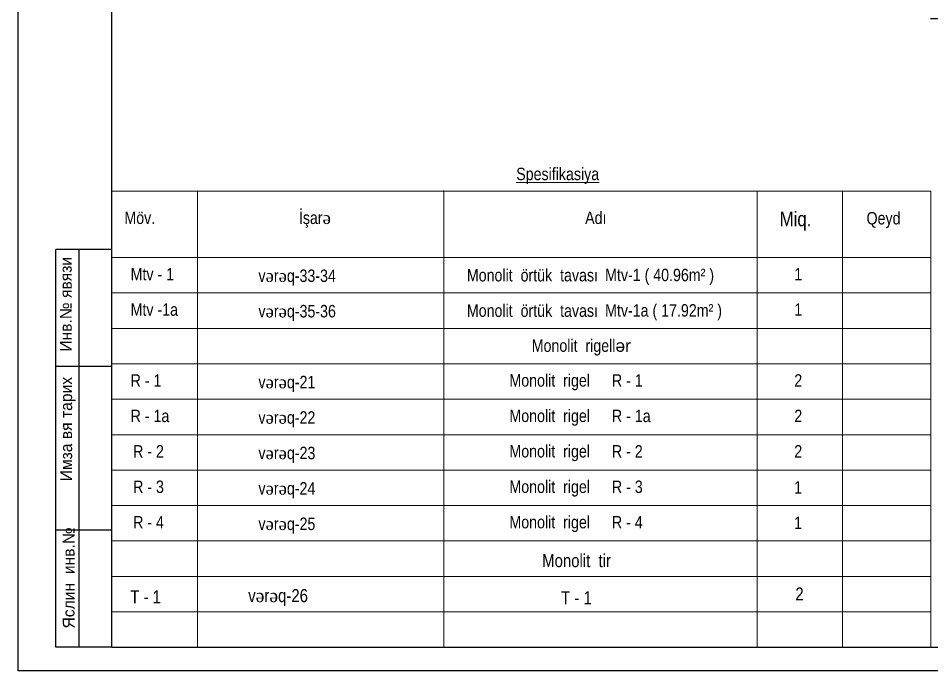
# Model space of a CAD drawing. Header units: millimetres. Extents: x -149347 to 251215, y -2929184 to -2541447.
# Drawn here: x 21879 to 40631, y -2581115 to -2567730 of the extents above; entities that cross this region are included whole.
import ezdxf

# ---------------------------------------------------------------- set-up
doc = ezdxf.new("R2010")
doc.units = ezdxf.units.MM
doc.layers.add('cedvel  0.09', color=7, linetype='Continuous', lineweight=13)
doc.styles.add('CP_ATTR', font='A3TI(LA).TTF')
doc.styles.add('style6', font='ARIALN.TTF', dxfattribs={"height": 300})

# ---------------------------------------------------------------- blocks, each defined once
blk = doc.blocks.new('mekteb')
at = {"color": 0, "lineweight": 25}
for p, q in [((99643, -1849866), (99643, -1821466)), ((139843, -1849866), (99643, -1849866))]:
    blk.add_line(p, q, dxfattribs=at)
at = {"color": 0, "lineweight": 25, "ltscale": 15}
for q in [(101643, -1821966), (139343, -1849366)]:
    blk.add_line((101643, -1849366), q, dxfattribs=at)
at = {"lineweight": 25, "ltscale": 0.25}
for p, q in [((100443, -1849366), (100443, -1840866)), ((100943, -1849367), (100943, -1840866))]:
    blk.add_line(p, q, dxfattribs=at)
at = {"lineweight": 25}
for p, q in [((101643, -1840866), (100443, -1840866)), ((101645, -1843366), (100445, -1843366)), ((101645, -1846866), (100445, -1846866)), ((101643, -1849366), (100443, -1849366))]:
    blk.add_line(p, q, dxfattribs=at)
at = {"lineweight": 25, "char_height": 250.01, "width": 5960.07, "attachment_point": 1, "rotation": 90, "style": 'CP_ATTR'}
for s, insert in [('\\pt3143;Инв.№ явязи', (100535, -1843053)), ('\\pt3143;Имза вя тарих', (100544, -1845823)), ('\\pt3143;Яслин  инв.№', (100595, -1848965))]:
    blk.add_mtext(s, dxfattribs=dict(at, insert=insert))

msp = doc.modelspace()

# ---------------------------------------------------------------- linework, layer by layer
at = {"color": 7}
msp.add_line((41341.44877, -2567742.56012), (40607.0595, -2567742.56012), dxfattribs=at)
at = {"lineweight": 20}
for p, q in [((40613.47757, -2571273.5353), (23799.58413, -2571273.5353)), ((25556.34933, -2571273.5353), (25556.34933, -2580634.78408)), ((30616.02742, -2571266.17206), (30616.02742, -2572636.82396)), ((37046.79551, -2571273.5353), (37046.79551, -2580634.78408)), ((38795.75936, -2571273.5353), (38795.75936, -2572636.82396)), ((40613.47757, -2571273.5353), (40613.47757, -2580634.78408)), ((40613.47757, -2572636.82396), (23799.58413, -2572636.82396)), ((30616.02742, -2572636.82396), (30616.02742, -2580634.78408)), ((38795.75936, -2572636.82396), (38795.75936, -2580634.78408)), ((40613.47757, -2573363.91124), (23787.16285, -2573363.91124))]:
    msp.add_line(p, q, dxfattribs=at)
at = {"layer": 'cedvel  0.09', "lineweight": 20}
for p, q in [((40613.47757, -2574090.99852), (23799.58413, -2574090.99852)), ((40613.47757, -2574818.08581), (23799.58413, -2574818.08581)), ((40613.47757, -2575545.17309), (23799.58413, -2575545.17309)), ((40613.47757, -2576272.26038), (23799.58413, -2576272.26038)), ((40613.47757, -2576999.34766), (23799.58413, -2576999.34766)), ((40613.47757, -2577726.43494), (23799.58413, -2577726.43494)), ((40613.47757, -2578453.52223), (23799.58413, -2578453.52223)), ((40613.47757, -2579180.60951), (23799.58413, -2579180.60951)), ((40613.47757, -2579907.6968), (23799.58413, -2579907.6968)), ((40613.47757, -2580634.78408), (23799.58413, -2580634.78408))]:
    msp.add_line(p, q, dxfattribs=at)

# ---------------------------------------------------------------- block references
at = {"lineweight": 15, "xscale": 0.9604837554369011, "yscale": 0.9604837554369011, "zscale": 0.9604837554369011}
msp.add_blockref('mekteb', (-73827.0471, -804348.37509), dxfattribs=at)

# ---------------------------------------------------------------- texts
at = {"color": 7, "lineweight": 5, "ltscale": 15, "attachment_point": 1, "style": 'style6'}
for s, insert, char_height in [('{\\fArial Narrow|b0|i0|c238|p34;\\LSpesifikasiya}', (32100.65079, -2570795.92919), 254.6775), ('{\\fArial Narrow|b0|i0|c238|p34;İşar\\fTimes New Roman|b0|i0|c238|p18;ə}', (27639.26485, -2571695.43003), 254.6775), ('{\\fArial Narrow|b0|i0|c238|p34;Möv.}', (24056.93353, -2571695.43003), 254.6775), ('{\\fArial Narrow|b0|i0|c238|p34;Adı}', (33515.78218, -2571695.43003), 254.6775), ('{\\fArial Narrow|b0|i0|c238|p34;Miq.}', (37509.81299, -2571696.8741), 300), ('{\\fArial Narrow|b0|i0|c238|p34;Qeyd}', (39291.86552, -2571704.23734), 254.6775)]:
    msp.add_mtext_dynamic_manual_height_columns(s, width=1101.6842084, gutter_width=3519.63915, heights=[0], dxfattribs=dict(at, insert=insert, char_height=char_height))
at = {"lineweight": 40, "attachment_point": 1, "style": 'style6'}
for s, insert, char_height, width in [('{\\fArial Narrow|b0|i0|c238|p34;Mtv - 1   }', (24185.37642, -2572851.77232), 254.6775, 1200.2335115), ('{\\fArial Narrow|b0|i0|c238|p34;v\\fTimes New Roman|b0|i0|c238|p18;ə\\fArial Narrow|b0|i0|c238|p34;r\\fTimes New Roman|b0|i0|c238|p18;ə\\fArial Narrow|b0|i0|c238|p34;q-}33-34', (26808.68756, -2572884.30078), 254.6775, 1247.8296954), ('{\\fArial Narrow|b0|i0|c238|p34;Monolit  örtük  tavası   }', (31087.73996, -2572872.97562), 254.6775, 5270.3469366), ('{\\fArial Narrow|b0|i0|c238|p34; 1   }', (37728.35611, -2572851.77232), 254.6775, 1200.2335115), ('{\\fArial Narrow|b0|i0|c238|p34;Mtv -1a   }', (24185.37642, -2573578.8596), 254.6775, 1200.2335115), ('{\\fArial Narrow|b0|i0|c238|p34;v\\fTimes New Roman|b0|i0|c238|p18;ə\\fArial Narrow|b0|i0|c238|p34;r\\fTimes New Roman|b0|i0|c238|p18;ə\\fArial Narrow|b0|i0|c238|p34;q-}35-36', (26808.68756, -2573611.38807), 254.6775, 1247.8296954), ('{\\fArial Narrow|b0|i0|c238|p34;Monolit  örtük  tavası   }', (31087.73996, -2573600.06291), 254.6775, 5270.3469366), ('{\\fArial Narrow|b0|i0|c238|p34; 1   }', (37728.35611, -2573578.8596), 254.6775, 1200.2335115), ('{\\fArial Narrow|b0|i0|c238|p34;Monolit  rigell\\fArial|b0|i0|c238|p34;ər}', (32419.13226, -2574318.23602), 254.6775, 5249.2929047), ('{\\fArial Narrow|b0|i0|c238|p34;Monolit  rigel}', (31961.05206, -2575030.92924), 254.6775, 5249.2929047), ('{\\fArial Narrow|b0|i0|c238|p34;R - 1   }', (24185.37642, -2575033.03417), 254.6775, 1200.2335115), ('{\\fArial Narrow|b0|i0|c238|p34;v\\fTimes New Roman|b0|i0|c238|p18;ə\\fArial Narrow|b0|i0|c238|p34;r\\fTimes New Roman|b0|i0|c238|p18;ə\\fArial Narrow|b0|i0|c238|p34;q-}21', (26808.68756, -2575065.56264), 254.6775, 1247.8296954), ('{\\fArial Narrow|b0|i0|c238|p34;R - 1   }', (34065.28279, -2575033.03417), 254.6775, 1200.2335115), ('{\\fArial Narrow|b0|i0|c238|p34; 2   }', (37728.35611, -2575033.03417), 254.6775, 1200.2335115), ('{\\fArial Narrow|b0|i0|c238|p34;R - 1a   }', (24185.37642, -2575760.12146), 254.6775, 1200.2335115), ('{\\fArial Narrow|b0|i0|c238|p34;Monolit  rigel}', (31961.05206, -2575758.01652), 254.6775, 5249.2929047), ('{\\fArial Narrow|b0|i0|c238|p34;R - 1a   }', (34065.28279, -2575760.12146), 254.6775, 1200.2335115), ('{\\fArial Narrow|b0|i0|c238|p34; 2  }', (37728.35611, -2575760.12146), 254.6775, 1200.2335115), ('{\\fArial Narrow|b0|i0|c238|p34;v\\fTimes New Roman|b0|i0|c238|p18;ə\\fArial Narrow|b0|i0|c238|p34;r\\fTimes New Roman|b0|i0|c238|p18;ə\\fArial Narrow|b0|i0|c238|p34;q-}22', (26808.68756, -2575792.64992), 254.6775, 1247.8296954), ('{\\fArial Narrow|b0|i0|c238|p34;R - 2   }', (24235.78905, -2576487.20874), 254.6775, 1200.2335115), ('{\\fArial Narrow|b0|i0|c238|p34;v\\fTimes New Roman|b0|i0|c238|p18;ə\\fArial Narrow|b0|i0|c238|p34;r\\fTimes New Roman|b0|i0|c238|p18;ə\\fArial Narrow|b0|i0|c238|p34;q-}23', (26808.68756, -2576519.7372), 254.6775, 1247.8296954), ('{\\fArial Narrow|b0|i0|c238|p34;Monolit  rigel}', (31961.05206, -2576485.1038), 254.6775, 5249.2929047), ('{\\fArial Narrow|b0|i0|c238|p34;R - 2   }', (34065.28279, -2576487.20874), 254.6775, 1200.2335115), ('{\\fArial Narrow|b0|i0|c238|p34; 2 }', (37728.35611, -2576487.20874), 254.6775, 1200.2335115), ('{\\fArial Narrow|b0|i0|c238|p34;R - 3   }', (24235.78905, -2577214.29602), 254.6775, 1200.2335115), ('{\\fArial Narrow|b0|i0|c238|p34;v\\fTimes New Roman|b0|i0|c238|p18;ə\\fArial Narrow|b0|i0|c238|p34;r\\fTimes New Roman|b0|i0|c238|p18;ə\\fArial Narrow|b0|i0|c238|p34;q-2}4', (26808.68756, -2577246.82449), 254.6775, 1247.8296954), ('{\\fArial Narrow|b0|i0|c238|p34;Monolit  rigel}', (31961.05206, -2577212.19109), 254.6775, 5249.2929047), ('{\\fArial Narrow|b0|i0|c238|p34;R - 3   }', (34065.28279, -2577214.29602), 254.6775, 1200.2335115), ('{\\fArial Narrow|b0|i0|c238|p34;1   }', (37805.31652, -2577226.59888), 254.6775, 1200.2335115), ('{\\fArial Narrow|b0|i0|c238|p34;R - 4   }', (24235.78905, -2577941.38331), 254.6775, 1200.2335115), ('{\\fArial Narrow|b0|i0|c238|p34;v\\fTimes New Roman|b0|i0|c238|p18;ə\\fArial Narrow|b0|i0|c238|p34;r\\fTimes New Roman|b0|i0|c238|p18;ə\\fArial Narrow|b0|i0|c238|p34;q-2}5', (26808.68756, -2577973.91177), 254.6775, 1247.8296954), ('{\\fArial Narrow|b0|i0|c238|p34;Monolit  rigel}', (31961.05206, -2577939.27837), 254.6775, 5249.2929047), ('{\\fArial Narrow|b0|i0|c238|p34;R - 4   }', (34065.28279, -2577941.38331), 254.6775, 1200.2335115), ('{\\fArial Narrow|b0|i0|c238|p34;1   }', (37805.31652, -2577953.68616), 254.6775, 1200.2335115), ('{\\fArial Narrow|b0|i0|c238|p34;Monolit  tir}', (32633.81733, -2578722.38524), 267.411375, 5511.75755), ('{\\fArial Narrow|b0|i0|c238|p34;T - 1   }', (24177.76585, -2579464.14291), 267.411375, 1260.245187), ('{\\fArial Narrow|b0|i0|c238|p34;v\\fTimes New Roman|b0|i0|c238|p18;ə\\fArial Narrow|b0|i0|c238|p34;r\\fTimes New Roman|b0|i0|c238|p18;ə\\fArial Narrow|b0|i0|c238|p34;q-2}6', (26598.64673, -2579440.46018), 267.411375, 1310.2211802), ('{\\fArial Narrow|b0|i0|c238|p34;T - 1   }', (33021.24939, -2579485.8524), 267.411375, 1260.245187), ('{\\fArial Narrow|b0|i0|c238|p34; 2   }', (37745.79202, -2579406.30529), 267.411375, 1260.245187)]:
    msp.add_mtext(s, dxfattribs=dict(at, insert=insert, char_height=char_height, width=width))
at = {"color": 0, "char_height": 254.6775, "width": 5518.0125, "attachment_point": 1, "style": 'style6'}
for s, insert in [('{\\fArial Narrow|b0|i0|c238|p34;\\C256;              }Мtv-{\\fArial Narrow|b0|i0|c238|p34;1} ( {\\fArial Narrow|b0|i0|c238|p34;40.96}m²{\\fArial Narrow|b0|i0|c238|p34; })', (32789.87791, -2572867.92673)), ('{\\fArial Narrow|b0|i0|c238|p34;\\C256;              }Мtv-{\\fArial Narrow|b0|i0|c238|p34;1a} ( {\\fArial Narrow|b0|i0|c238|p34;17.92}m²{\\fArial Narrow|b0|i0|c238|p34; })', (32789.87791, -2573595.01401))]:
    msp.add_mtext(s, dxfattribs=dict(at, insert=insert))

doc.saveas('drawing.dxf')
